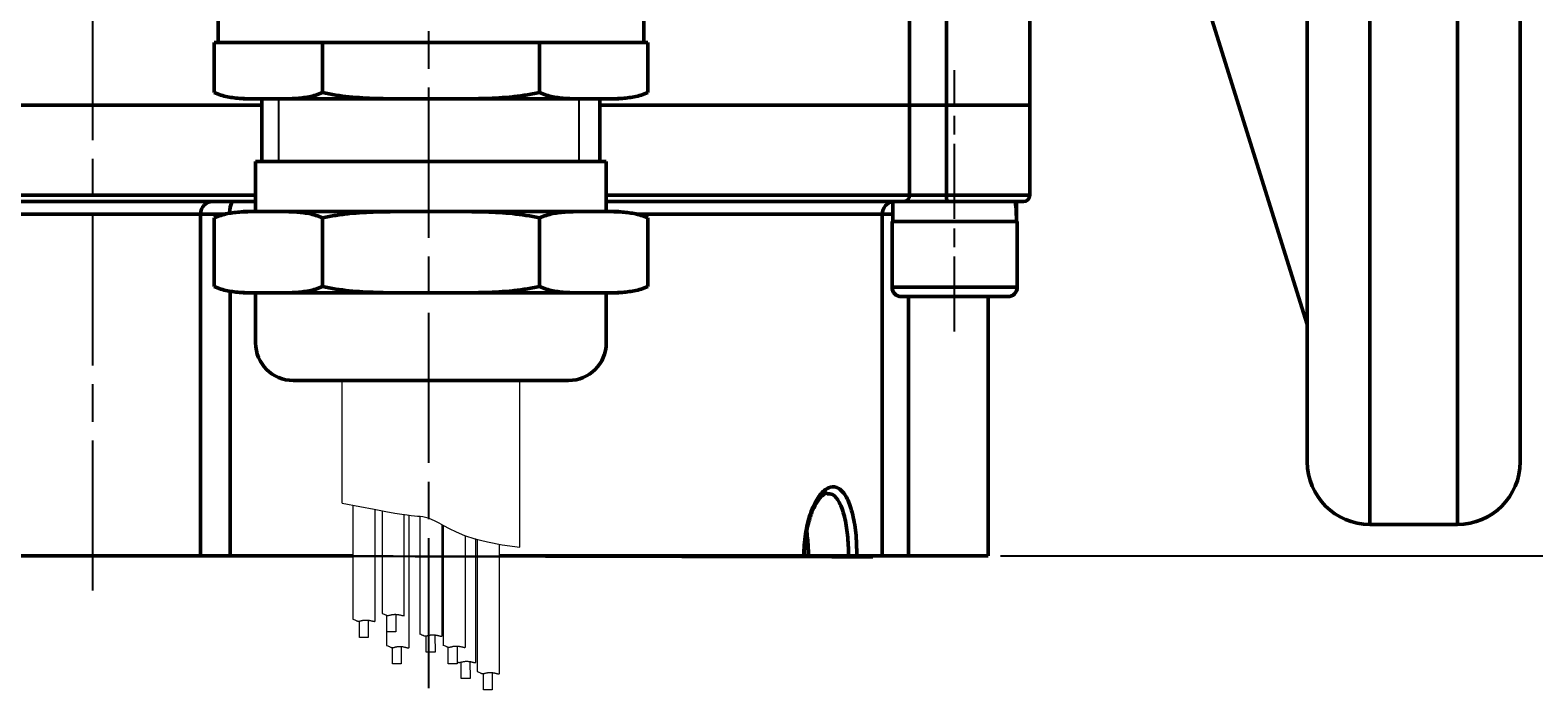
# Model space of a CAD drawing. Header units: millimetres. Extents: x 3338 to 4235, y 1659 to 2315.
# Drawn here: x 3984.5 to 4104.6, y 1946.7 to 1999.4 of the extents above; entities that cross this region are included whole.
import ezdxf

# ---------------------------------------------------------------- set-up
doc = ezdxf.new("R2010")
doc.units = ezdxf.units.MM
for name, pattern in [('AM_ISO08W050', [18, 12, -1.5, 3, -1.5]), ('AM_ISO08W050x2', [9, 6, -0.75, 1.5, -0.75]), ('DIVIDE2', [15.875, 6.35, -3.175, 0, -3.175, 0, -3.175])]:
    doc.linetypes.add(name, pattern=pattern)
doc.layers.add('2-粗实线', color=4, linetype='Continuous')
for name, color, linetype, lineweight in [('4-尺寸线', 7, 'Continuous', 15), ('AM_5', 3, 'Continuous', 25), ('AM_7', 4, 'AM_ISO08W050', 25), ('AM_BOR', 7, 'Continuous', 50), ('双点划线', 6, 'DIVIDE2', 13)]:
    doc.layers.add(name, color=color, linetype=linetype, lineweight=lineweight)
doc.styles.add('工程字', font='gbenor.shx', dxfattribs={"width": 0.707, "bigfont": 'hztxt.shx'})
doc.dimstyles.new('AM_GB$0', dxfattribs={"dimtxt": 3.5, "dimasz": 2.5, "dimexe": 1, "dimexo": 1, "dimgap": 0.5, "dimtad": 1, "dimdsep": 46, "dimtxsty": '工程字', "dimcen": 0, "dimclrd": 256, "dimclre": 256, "dimclrt": 2, "dimadec": 0, "dimazin": 2, "dimtp": 0.1, "dimtm": 0.1, "dimtfac": 0.71, "dimtmove": 0, "dimatfit": 3, "dimfxl": 0, "dimlwd": -1, "dimlwe": -1, "dimarcsym": 0})

# ---------------------------------------------------------------- blocks, each defined once
blk = doc.blocks.new('*D5')
at = {"layer": 'AM_5', "transparency": 16777216}
for p, q in [((3994.78, 2256.43), (4137.75, 2256.43)), ((4136.75, 1959.93), (4136.75, 2253.93)), ((4061.98, 1957.43), (4137.75, 1957.43))]:
    blk.add_line(p, q, dxfattribs=at)
for points in [[(4136.33, 2253.93), (4137.16, 2253.93), (4136.75, 2256.43)], [(4136.33, 1959.93), (4137.16, 1959.93), (4136.75, 1957.43)]]:
    blk.add_solid(points, dxfattribs=at)
at = {"layer": 'Defpoints', "color": 0}
for p in [(3993.78, 2256.43), (4136.75, 2256.43), (4060.98, 1957.43)]:
    blk.add_point(p, dxfattribs=at)
at = {"layer": 'AM_5', "color": 2, "transparency": 16777216, "insert": (4133.75, 2106.93), "char_height": 5, "attachment_point": 5, "rotation": 90, "style": '工程字'}
blk.add_mtext('299', dxfattribs=at)

msp = doc.modelspace()

# ---------------------------------------------------------------- linework, layer by layer
at = {"layer": '2-粗实线', "color": 0, "lineweight": 30}
msp.add_line((4038.1, 1957.323), (4041.833, 1957.314), dxfattribs=at)
at = {"layer": '2-粗实线', "color": 0, "lineweight": 30, "flags": 128}
for points in [[(3999.039, 1957.416), (3998.989, 1957.417), (3998.83, 1957.417), (3998.564, 1957.418), (3998.194, 1957.419), (3997.723, 1957.42), (3997.157, 1957.422), (3996.502, 1957.423), (3995.766, 1957.425), (3994.955, 1957.427), (3994.08, 1957.429), (3993.15, 1957.431), (3992.175, 1957.433), (3991.165, 1957.436), (3990.132, 1957.438), (3989.087, 1957.44), (3988.041, 1957.443), (3987.007, 1957.445), (3985.994, 1957.447), (3985.015, 1957.449), (3984.08, 1957.451)], [(3999.039, 1957.416), (3999.081, 1957.416), (3999.265, 1957.415), (3999.571, 1957.415), (3999.989, 1957.413), (4000.51, 1957.412), (4001.119, 1957.411), (4001.802, 1957.409), (4002.542, 1957.407)], [(4007.935, 1957.395), (4007.276, 1957.397), (4006.611, 1957.398), (4005.943, 1957.4), (4005.27, 1957.401), (4004.594, 1957.403), (4003.913, 1957.404), (4003.229, 1957.406), (4002.542, 1957.407)], [(4007.935, 1957.395), (4009.821, 1957.391), (4011.666, 1957.386), (4013.465, 1957.382), (4015.213, 1957.378), (4016.905, 1957.374), (4018.536, 1957.37), (4020.103, 1957.367), (4021.6, 1957.363), (4023.023, 1957.36), (4024.369, 1957.357), (4025.634, 1957.353), (4026.814, 1957.351), (4027.907, 1957.348), (4028.908, 1957.345), (4029.816, 1957.343), (4030.627, 1957.341), (4031.341, 1957.339)], [(4033.334, 1957.334), (4033.122, 1957.335), (4032.899, 1957.335), (4032.665, 1957.336), (4032.421, 1957.336), (4032.167, 1957.337), (4031.902, 1957.338), (4031.626, 1957.338), (4031.341, 1957.339)], [(4033.334, 1957.334), (4033.622, 1957.333), (4034.024, 1957.332), (4034.531, 1957.331), (4035.128, 1957.33), (4035.802, 1957.328), (4036.534, 1957.326), (4037.307, 1957.325), (4038.1, 1957.323)], [(4051.785, 1957.291), (4051.735, 1957.291), (4051.576, 1957.291), (4051.31, 1957.292), (4050.94, 1957.293), (4050.469, 1957.294), (4049.903, 1957.296), (4049.248, 1957.297), (4048.512, 1957.299), (4047.701, 1957.301), (4046.826, 1957.303), (4045.896, 1957.305), (4044.921, 1957.307), (4043.911, 1957.31), (4042.878, 1957.312), (4041.833, 1957.314)]]:
    msp.add_lwpolyline(points, dxfattribs=at)
at = {"layer": '4-尺寸线'}
msp.add_line((3926.015, 1957.574), (4051.656, 1957.291), dxfattribs=at)
at = {"layer": 'AM_5'}
for p, q in [((4004.304, 1993.931), (4004.304, 1988.931)), ((4028.304, 1993.931), (4028.304, 1988.931))]:
    msp.add_line(p, q, dxfattribs=at)
at = {"layer": 'AM_7'}
for p, q in [((3989.484, 1954.637), (3989.484, 2259.079)), ((4016.304, 1946.843), (4016.304, 2012.378))]:
    msp.add_line(p, q, dxfattribs=at)
at = {"layer": 'AM_7', "linetype": 'AM_ISO08W050x2'}
msp.add_line((4058.313, 1975.337), (4058.313, 1996.225), dxfattribs=at)
at = {"layer": 'AM_BOR'}
for p, q in [((4091.484, 1959.931), (4091.484, 2099.931)), ((4098.484, 1959.931), (4098.484, 2099.931)), ((4086.484, 1964.931), (4086.484, 2094.931)), ((4103.484, 1964.931), (4103.484, 2094.931)), ((4064.313, 1993.431), (4064.313, 2074.009)), ((4057.658, 2066.64), (4057.658, 1993.431)), ((4054.705, 2054.492), (4054.705, 1993.431)), ((4033.484, 1998.431), (4033.484, 2022.931)), ((4086.484, 1975.918), (4073.887, 2016.184)), ((3999.484, 2007.65), (3999.484, 1998.431)), ((3999.163, 1994.444), (3999.163, 1998.431)), ((4007.824, 1998.431), (3999.163, 1998.431)), ((3999.484, 1998.431), (4033.484, 1998.431)), ((4007.824, 1994.444), (4007.824, 1998.431)), ((4025.144, 1998.431), (4007.824, 1998.431)), ((4033.804, 1998.431), (4025.144, 1998.431)), ((4025.144, 1994.444), (4025.144, 1998.431)), ((4033.804, 1994.444), (4033.804, 1998.431)), ((4001.484, 1993.931), (4003.493, 1993.931)), ((4002.984, 1993.931), (4002.984, 1988.931)), ((4003.493, 1993.931), (4016.484, 1993.931)), ((4016.484, 1993.931), (4029.474, 1993.931)), ((4029.474, 1993.931), (4031.484, 1993.931)), ((4029.984, 1988.931), (4029.984, 1993.931)), ((3975.984, 1993.431), (4002.984, 1993.431)), ((4029.984, 1993.431), (4054.705, 1993.431)), ((4054.705, 1986.231), (4054.705, 1993.431)), ((4054.705, 1993.431), (4057.658, 1993.431)), ((4057.658, 1993.431), (4057.658, 1986.231)), ((4064.313, 1993.431), (4057.658, 1993.431)), ((4064.313, 1986.231), (4064.313, 1993.431)), ((4002.484, 1988.931), (4002.484, 1984.931)), ((4030.484, 1988.931), (4002.484, 1988.931)), ((4030.484, 1984.931), (4030.484, 1988.931)), ((3976.484, 1986.231), (4002.484, 1986.231)), ((4002.484, 1985.731), (3976.484, 1985.731)), ((4030.484, 1986.231), (4054.705, 1986.231)), ((4054.267, 1985.731), (4030.484, 1985.731)), ((4053.373, 1985.731), (4053.373, 1984.131)), ((4057.713, 1985.731), (4054.267, 1985.731)), ((4054.705, 1986.231), (4057.658, 1986.231)), ((4057.658, 1986.231), (4064.313, 1986.231)), ((4063.813, 1985.731), (4057.713, 1985.731)), ((4063.253, 1984.131), (4063.253, 1985.731)), ((3998.09, 1984.731), (3980.877, 1984.731)), ((3998.09, 1957.431), (3998.09, 1984.731)), ((4000.091, 1984.731), (3998.09, 1984.731)), ((3999.163, 1978.944), (3999.163, 1984.419)), ((4001.484, 1984.931), (4003.493, 1984.931)), ((4003.493, 1984.931), (4016.484, 1984.931)), ((4007.824, 1978.944), (4007.824, 1984.419)), ((4016.484, 1984.931), (4029.474, 1984.931)), ((4025.144, 1978.944), (4025.144, 1984.419)), ((4029.474, 1984.931), (4031.484, 1984.931)), ((4052.538, 1984.731), (4032.876, 1984.731)), ((4033.804, 1978.944), (4033.804, 1984.419)), ((4052.538, 1957.431), (4052.538, 1984.731)), ((4053.373, 1984.731), (4052.538, 1984.731)), ((4053.313, 1984.131), (4053.313, 1978.881)), ((4053.313, 1984.131), (4063.313, 1984.131)), ((4063.313, 1978.881), (4063.313, 1984.131)), ((4000.445, 1978.562), (4000.445, 1957.431)), ((4001.484, 1978.431), (4003.493, 1978.431)), ((4002.484, 1978.431), (4002.484, 1974.431)), ((4003.493, 1978.431), (4016.484, 1978.431)), ((4016.484, 1978.431), (4029.474, 1978.431)), ((4029.474, 1978.431), (4031.484, 1978.431)), ((4030.484, 1974.431), (4030.484, 1978.431)), ((4053.313, 1978.881), (4063.313, 1978.881)), ((4062.563, 1978.131), (4054.063, 1978.131)), ((4054.616, 1978.131), (4054.616, 1957.431)), ((4060.984, 1957.431), (4060.984, 1978.131)), ((4027.484, 1971.431), (4005.484, 1971.431)), ((4091.484, 1959.931), (4098.484, 1959.931)), ((3998.09, 1957.431), (3980.877, 1957.431)), ((4000.445, 1957.431), (3998.09, 1957.431)), ((4000.445, 1957.431), (4010.244, 1957.431)), ((4021.957, 1957.431), (4046.269, 1957.431)), ((4046.325, 1957.431), (4046.269, 1957.431)), ((4046.62, 1957.431), (4046.269, 1957.431)), ((4046.637, 1957.431), (4049.843, 1957.431)), ((4050.511, 1957.431), (4049.843, 1957.431)), ((4050.511, 1957.431), (4052.538, 1957.431)), ((4054.616, 1957.431), (4052.538, 1957.431)), ((4060.984, 1957.431), (4054.616, 1957.431))]:
    msp.add_line(p, q, dxfattribs=at)
for centre, radius, start, end in [((3999.069, 1984.753), 0.979, 91.30934, 181.25208), ((4002.033, 1984.974), 1.607, 151.87463, 186.23767), ((4053.533, 1984.738), 0.995, 99.25219, 180.37812), ((4054.234, 1986.202), 0.472, 274.05199, 3.54741), ((4058.846, 1986.108), 1.193, 174.05964, 198.3887), ((4063.813, 1986.231), 0.5, 270, 0), ((4054.063, 1978.881), 0.75, 180, 270), ((4062.563, 1978.881), 0.75, 270, 0), ((4005.484, 1974.431), 3, 180, 270), ((4027.484, 1974.431), 3, 270, 0), ((4091.484, 1964.931), 5, 180, 270), ((4098.484, 1964.931), 5, 270, 0)]:
    msp.add_arc(centre, radius, start, end, dxfattribs=at)
for centre, start_param, end_param in [((4058.313, 1984.131), 4.712389, 4.9004923), ((4058.313, 1985.731), 4.6187542, 4.712389)]:
    msp.add_ellipse(centre, major_axis=(0, 8.556), ratio=0.5773503, start_param=start_param, end_param=end_param, dxfattribs=at)
for points, knots in [([(3999.163, 1994.444), (3999.52, 1994.278), (3999.879, 1994.172), (4000.599, 1994.027), (4000.96, 1993.988), (4001.683, 1993.943), (4002.045, 1993.936), (4002.769, 1993.931), (4003.131, 1993.931), (4003.493, 1993.931)], [0, 0, 0, 0, 0.25, 0.25, 0.5, 0.5, 0.75, 0.75, 1, 1, 1, 1]), ([(4003.493, 1993.931), (4003.856, 1993.931), (4004.218, 1993.931), (4004.942, 1993.936), (4005.304, 1993.943), (4006.026, 1993.988), (4006.387, 1994.027), (4007.107, 1994.172), (4007.466, 1994.278), (4007.824, 1994.444)], [0, 0, 0, 0, 0.25, 0.25, 0.5, 0.5, 0.75, 0.75, 1, 1, 1, 1]), ([(4007.824, 1994.444), (4008.531, 1994.28), (4009.246, 1994.173), (4010.683, 1994.028), (4011.405, 1993.989), (4012.854, 1993.943), (4013.58, 1993.937), (4014.669, 1993.932), (4015.032, 1993.932), (4015.576, 1993.931), (4015.758, 1993.931), (4016.121, 1993.931), (4016.304, 1993.931), (4016.484, 1993.931)], [0, 0, 0, 0, 0.25, 0.25, 0.5, 0.5, 0.75, 0.75, 0.875, 0.875, 0.9375, 0.9375, 1, 1, 1, 1]), ([(4016.484, 1993.931), (4017.208, 1993.931), (4017.932, 1993.931), (4019.38, 1993.936), (4020.103, 1993.943), (4021.549, 1993.988), (4022.272, 1994.027), (4023.353, 1994.136), (4023.713, 1994.181), (4024.431, 1994.294), (4024.791, 1994.362), (4025.144, 1994.444)], [0, 0, 0, 0, 0.25, 0.25, 0.5, 0.5, 0.75, 0.75, 0.875, 0.875, 1, 1, 1, 1]), ([(4025.144, 1994.444), (4025.501, 1994.278), (4025.86, 1994.172), (4026.58, 1994.027), (4026.941, 1993.988), (4027.664, 1993.943), (4028.026, 1993.936), (4028.75, 1993.931), (4029.112, 1993.931), (4029.474, 1993.931)], [0, 0, 0, 0, 0.25, 0.25, 0.5, 0.5, 0.75, 0.75, 1, 1, 1, 1]), ([(4029.474, 1993.931), (4029.836, 1993.931), (4030.198, 1993.931), (4030.922, 1993.936), (4031.284, 1993.943), (4032.007, 1993.988), (4032.368, 1994.027), (4033.088, 1994.172), (4033.447, 1994.278), (4033.804, 1994.444)], [0, 0, 0, 0, 0.25, 0.25, 0.5, 0.5, 0.75, 0.75, 1, 1, 1, 1]), ([(4003.493, 1984.931), (4003.131, 1984.931), (4002.769, 1984.932), (4002.045, 1984.926), (4001.683, 1984.919), (4000.96, 1984.874), (4000.599, 1984.836), (3999.88, 1984.691), (3999.521, 1984.585), (3999.163, 1984.419)], [0, 0, 0, 0, 0.25, 0.25, 0.5, 0.5, 0.75, 0.75, 1, 1, 1, 1]), ([(4007.824, 1984.419), (4007.466, 1984.585), (4007.107, 1984.691), (4006.388, 1984.836), (4006.027, 1984.874), (4005.304, 1984.919), (4004.942, 1984.926), (4004.218, 1984.932), (4003.856, 1984.931), (4003.493, 1984.931)], [0, 0, 0, 0, 0.25, 0.25, 0.5, 0.5, 0.75, 0.75, 1, 1, 1, 1]), ([(4016.484, 1984.931), (4015.76, 1984.931), (4015.036, 1984.932), (4013.588, 1984.926), (4012.864, 1984.919), (4011.418, 1984.874), (4010.696, 1984.836), (4009.615, 1984.727), (4009.255, 1984.682), (4008.536, 1984.569), (4008.177, 1984.501), (4007.824, 1984.419)], [0, 0, 0, 0, 0.25, 0.25, 0.5, 0.5, 0.75, 0.75, 0.875, 0.875, 1, 1, 1, 1]), ([(4025.144, 1984.419), (4024.436, 1984.583), (4023.722, 1984.689), (4022.285, 1984.835), (4021.563, 1984.874), (4020.114, 1984.919), (4019.387, 1984.926), (4018.299, 1984.931), (4017.936, 1984.931), (4017.391, 1984.931), (4017.21, 1984.931), (4016.847, 1984.931), (4016.664, 1984.931), (4016.484, 1984.931)], [0, 0, 0, 0, 0.25, 0.25, 0.5, 0.5, 0.75, 0.75, 0.875, 0.875, 0.9375, 0.9375, 1, 1, 1, 1]), ([(4029.474, 1984.931), (4029.112, 1984.931), (4028.75, 1984.932), (4028.026, 1984.926), (4027.664, 1984.919), (4026.941, 1984.874), (4026.58, 1984.836), (4025.86, 1984.691), (4025.501, 1984.585), (4025.144, 1984.419)], [0, 0, 0, 0, 0.25, 0.25, 0.5, 0.5, 0.75, 0.75, 1, 1, 1, 1]), ([(4033.804, 1984.419), (4033.447, 1984.585), (4033.088, 1984.691), (4032.368, 1984.836), (4032.007, 1984.874), (4031.284, 1984.919), (4030.923, 1984.926), (4030.198, 1984.932), (4029.836, 1984.931), (4029.474, 1984.931)], [0, 0, 0, 0, 0.25, 0.25, 0.5, 0.5, 0.75, 0.75, 1, 1, 1, 1]), ([(3999.163, 1978.944), (3999.52, 1978.778), (3999.879, 1978.672), (4000.599, 1978.527), (4000.96, 1978.488), (4001.683, 1978.443), (4002.045, 1978.436), (4002.769, 1978.431), (4003.131, 1978.431), (4003.493, 1978.431)], [0, 0, 0, 0, 0.25, 0.25, 0.5, 0.5, 0.75, 0.75, 1, 1, 1, 1]), ([(4003.493, 1978.431), (4003.856, 1978.431), (4004.218, 1978.431), (4004.942, 1978.436), (4005.304, 1978.443), (4006.026, 1978.488), (4006.387, 1978.527), (4007.107, 1978.672), (4007.466, 1978.778), (4007.824, 1978.944)], [0, 0, 0, 0, 0.25, 0.25, 0.5, 0.5, 0.75, 0.75, 1, 1, 1, 1]), ([(4007.824, 1978.944), (4008.531, 1978.78), (4009.246, 1978.673), (4010.683, 1978.528), (4011.405, 1978.489), (4012.854, 1978.443), (4013.58, 1978.437), (4014.669, 1978.432), (4015.032, 1978.432), (4015.576, 1978.431), (4015.758, 1978.431), (4016.121, 1978.431), (4016.304, 1978.431), (4016.484, 1978.431)], [0, 0, 0, 0, 0.25, 0.25, 0.5, 0.5, 0.75, 0.75, 0.875, 0.875, 0.9375, 0.9375, 1, 1, 1, 1]), ([(4016.484, 1978.431), (4017.208, 1978.431), (4017.932, 1978.431), (4019.38, 1978.436), (4020.103, 1978.443), (4021.549, 1978.488), (4022.272, 1978.527), (4023.353, 1978.636), (4023.713, 1978.681), (4024.431, 1978.794), (4024.791, 1978.862), (4025.144, 1978.944)], [0, 0, 0, 0, 0.25, 0.25, 0.5, 0.5, 0.75, 0.75, 0.875, 0.875, 1, 1, 1, 1]), ([(4025.144, 1978.944), (4025.501, 1978.778), (4025.86, 1978.672), (4026.58, 1978.527), (4026.941, 1978.488), (4027.664, 1978.443), (4028.026, 1978.436), (4028.75, 1978.431), (4029.112, 1978.431), (4029.474, 1978.431)], [0, 0, 0, 0, 0.25, 0.25, 0.5, 0.5, 0.75, 0.75, 1, 1, 1, 1]), ([(4029.474, 1978.431), (4029.836, 1978.431), (4030.198, 1978.431), (4030.922, 1978.436), (4031.284, 1978.443), (4032.007, 1978.488), (4032.368, 1978.527), (4033.088, 1978.672), (4033.447, 1978.778), (4033.804, 1978.944)], [0, 0, 0, 0, 0.25, 0.25, 0.5, 0.5, 0.75, 0.75, 1, 1, 1, 1]), ([(4046.269, 1957.431), (4046.272, 1957.631), (4046.284, 1958.445), (4046.477, 1959.848), (4046.966, 1961.382), (4047.632, 1962.475), (4048.371, 1963), (4049.086, 1962.898), (4049.7, 1962.184), (4050.16, 1960.936), (4050.456, 1959.29), (4050.493, 1958.05), (4050.511, 1957.431)], [0, 0, 0, 0, 0.0346917, 0.1412811, 0.2482269, 0.355804, 0.4637468, 0.5711779, 0.6784834, 0.7857445, 0.8930231, 1, 1, 1, 1]), ([(4046.334, 1957.432), (4046.331, 1957.497), (4046.309, 1957.982), (4046.404, 1958.888), (4046.618, 1960.053), (4046.953, 1961.051), (4047.353, 1961.816), (4047.762, 1962.283), (4048.027, 1962.432), (4048.113, 1962.419), (4048.139, 1962.415)], [0, 0, 0, 0, 0.0240221, 0.1792785, 0.3338209, 0.4881602, 0.6408195, 0.7912612, 0.9377835, 1, 1, 1, 1]), ([(4049.843, 1957.431), (4049.829, 1957.993), (4049.815, 1958.557), (4049.704, 1959.614), (4049.537, 1960.62), (4049.125, 1961.737), (4048.639, 1962.375), (4048.276, 1962.372), (4048.129, 1962.37)], [0, 0, 0, 0, 0.2130231, 0.2136828, 0.4276327, 0.6410173, 0.8539764, 1, 1, 1, 1]), ([(4046.508, 1959.341), (4046.559, 1958.892), (4046.631, 1958.271), (4046.636, 1957.613), (4046.637, 1957.431)], [0, 0, 0, 0, 0.7237596, 1, 1, 1, 1])]:
    msp.add_open_spline(points, degree=3, knots=knots, dxfattribs=at)
at = {"layer": '双点划线', "linetype": 'DIVIDE2', "ltscale": 4}
for p, q in [((4009.384, 1961.638), (4009.384, 1971.431)), ((4023.584, 1958.121), (4023.584, 1971.431)), ((4010.244, 1961.468), (4010.244, 1952.364)), ((4012.036, 1952.201), (4012.036, 1961.092)), ((4012.579, 1961.021), (4012.579, 1952.821)), ((4014.329, 1960.726), (4014.329, 1952.645)), ((4014.74, 1950.091), (4014.74, 1960.671)), ((4015.588, 1960.585), (4015.588, 1951.132)), ((4017.38, 1951.018), (4017.38, 1959.908)), ((4017.461, 1959.863), (4017.461, 1950.236)), ((4019.253, 1950.121), (4019.253, 1959.011)), ((4020.084, 1948.907), (4020.084, 1958.815)), ((4020.165, 1958.741), (4020.165, 1948.173)), ((4021.957, 1948.01), (4021.957, 1958.345)), ((4012.948, 1952.669), (4012.948, 1950.254))]:
    msp.add_line(p, q, dxfattribs=at)
at = {"layer": '双点划线'}
for p, q in [((4010.771, 1950.897), (4010.771, 1952.206)), ((4011.47, 1952.28), (4011.484, 1950.897)), ((4012.975, 1951.336), (4012.975, 1952.645)), ((4013.674, 1952.718), (4013.688, 1951.336)), ((4011.484, 1950.897), (4010.771, 1950.897)), ((4013.688, 1951.336), (4012.975, 1951.336)), ((4016.097, 1949.712), (4016.097, 1951.021)), ((4016.796, 1951.094), (4016.81, 1949.712)), ((4013.406, 1948.779), (4013.406, 1950.088)), ((4014.106, 1950.162), (4014.119, 1948.779)), ((4016.81, 1949.712), (4016.097, 1949.712)), ((4017.872, 1948.802), (4017.872, 1950.11)), ((4018.572, 1950.184), (4018.585, 1948.802)), ((4014.119, 1948.779), (4013.406, 1948.779)), ((4018.585, 1948.802), (4017.872, 1948.802)), ((4018.894, 1947.607), (4018.894, 1948.916)), ((4019.593, 1948.989), (4019.607, 1947.607)), ((4019.607, 1947.607), (4018.894, 1947.607)), ((4020.674, 1946.705), (4020.674, 1948.013)), ((4021.374, 1948.087), (4021.387, 1946.705)), ((4021.387, 1946.705), (4020.674, 1946.705))]:
    msp.add_line(p, q, dxfattribs=at)
at = {"layer": '双点划线', "linetype": 'DIVIDE2'}
msp.add_lwpolyline([(4009.384, 1961.638), (4010.806, 1961.357), (4011.959, 1961.136), (4012.88, 1960.966), (4013.6, 1960.84), (4014.156, 1960.751), (4014.581, 1960.69), (4014.909, 1960.651), (4015.175, 1960.624), (4015.409, 1960.603), (4015.625, 1960.582), (4015.833, 1960.552), (4016.044, 1960.509), (4016.267, 1960.444), (4016.514, 1960.352), (4016.793, 1960.225), (4017.115, 1960.058), (4017.492, 1959.846), (4017.946, 1959.6), (4018.5, 1959.332), (4019.177, 1959.055), (4020.001, 1958.783), (4020.994, 1958.528), (4022.181, 1958.303), (4023.584, 1958.121)], dxfattribs=at)
at = {"layer": '双点划线', "linetype": 'DIVIDE2', "ltscale": 4}
for points in [[(4010.244, 1952.364), (4010.331, 1952.332), (4010.402, 1952.303), (4010.461, 1952.278), (4010.508, 1952.256), (4010.548, 1952.238), (4010.582, 1952.223), (4010.612, 1952.212), (4010.642, 1952.204), (4010.673, 1952.201), (4010.705, 1952.2), (4010.737, 1952.202), (4010.771, 1952.206), (4010.804, 1952.212), (4010.838, 1952.219), (4010.871, 1952.227), (4010.903, 1952.235), (4010.934, 1952.242), (4010.964, 1952.25), (4010.995, 1952.257), (4011.025, 1952.263), (4011.055, 1952.269), (4011.087, 1952.274), (4011.119, 1952.279), (4011.153, 1952.283), (4011.189, 1952.286), (4011.227, 1952.288), (4011.266, 1952.289), (4011.306, 1952.289), (4011.347, 1952.288), (4011.388, 1952.287), (4011.429, 1952.284), (4011.47, 1952.28), (4011.51, 1952.275), (4011.55, 1952.269), (4011.59, 1952.262), (4011.628, 1952.254), (4011.667, 1952.246), (4011.704, 1952.237), (4011.741, 1952.228), (4011.778, 1952.218), (4011.814, 1952.208), (4011.849, 1952.2), (4011.883, 1952.192), (4011.916, 1952.187), (4011.948, 1952.184), (4011.979, 1952.185), (4012.008, 1952.191), (4012.036, 1952.201)], [(4012.579, 1952.821), (4012.666, 1952.789), (4012.738, 1952.76), (4012.796, 1952.735), (4012.844, 1952.713), (4012.884, 1952.695), (4012.917, 1952.68), (4012.948, 1952.669), (4012.977, 1952.661), (4013.008, 1952.657), (4013.04, 1952.657), (4013.073, 1952.659), (4013.106, 1952.663), (4013.14, 1952.669), (4013.173, 1952.676), (4013.206, 1952.683), (4013.238, 1952.691), (4013.27, 1952.699), (4013.3, 1952.706), (4013.33, 1952.713), (4013.36, 1952.72), (4013.391, 1952.726), (4013.422, 1952.731), (4013.455, 1952.736), (4013.489, 1952.74), (4013.525, 1952.743), (4013.562, 1952.745), (4013.601, 1952.746), (4013.642, 1952.746), (4013.682, 1952.745), (4013.723, 1952.743), (4013.765, 1952.74), (4013.806, 1952.737), (4013.846, 1952.731), (4013.886, 1952.725), (4013.925, 1952.718), (4013.964, 1952.711), (4014.002, 1952.702), (4014.04, 1952.694), (4014.077, 1952.684), (4014.113, 1952.675), (4014.149, 1952.665), (4014.184, 1952.656), (4014.219, 1952.649), (4014.252, 1952.643), (4014.284, 1952.641), (4014.315, 1952.642), (4014.344, 1952.647), (4014.371, 1952.658)], [(4015.588, 1951.18), (4015.675, 1951.148), (4015.746, 1951.119), (4015.805, 1951.094), (4015.853, 1951.072), (4015.892, 1951.054), (4015.926, 1951.039), (4015.956, 1951.028), (4015.986, 1951.021), (4016.017, 1951.017), (4016.049, 1951.016), (4016.082, 1951.018), (4016.115, 1951.022), (4016.148, 1951.028), (4016.182, 1951.035), (4016.215, 1951.043), (4016.247, 1951.051), (4016.278, 1951.059), (4016.309, 1951.066), (4016.339, 1951.073), (4016.369, 1951.079), (4016.399, 1951.085), (4016.431, 1951.091), (4016.463, 1951.095), (4016.497, 1951.099), (4016.533, 1951.102), (4016.571, 1951.104), (4016.61, 1951.105), (4016.65, 1951.105), (4016.691, 1951.105), (4016.732, 1951.103), (4016.773, 1951.1), (4016.814, 1951.096), (4016.855, 1951.091), (4016.894, 1951.085), (4016.934, 1951.078), (4016.973, 1951.07), (4017.011, 1951.062), (4017.048, 1951.053), (4017.085, 1951.044), (4017.122, 1951.034), (4017.158, 1951.025), (4017.193, 1951.016), (4017.227, 1951.008), (4017.26, 1951.003), (4017.293, 1951), (4017.323, 1951.001), (4017.352, 1951.007), (4017.38, 1951.018)], [(4012.948, 1950.254), (4013.035, 1950.221), (4013.106, 1950.193), (4013.165, 1950.167), (4013.212, 1950.145), (4013.252, 1950.127), (4013.286, 1950.112), (4013.316, 1950.101), (4013.346, 1950.094), (4013.377, 1950.09), (4013.409, 1950.089), (4013.441, 1950.091), (4013.475, 1950.095), (4013.508, 1950.101), (4013.542, 1950.108), (4013.575, 1950.116), (4013.607, 1950.124), (4013.638, 1950.132), (4013.668, 1950.139), (4013.699, 1950.146), (4013.729, 1950.153), (4013.759, 1950.158), (4013.791, 1950.164), (4013.823, 1950.168), (4013.857, 1950.172), (4013.893, 1950.175), (4013.931, 1950.177), (4013.97, 1950.178), (4014.01, 1950.179), (4014.051, 1950.178), (4014.092, 1950.176), (4014.133, 1950.173), (4014.174, 1950.169), (4014.214, 1950.164), (4014.254, 1950.158), (4014.294, 1950.151), (4014.332, 1950.143), (4014.371, 1950.135), (4014.408, 1950.126), (4014.445, 1950.117), (4014.482, 1950.107), (4014.518, 1950.098), (4014.553, 1950.089), (4014.587, 1950.081), (4014.62, 1950.076), (4014.652, 1950.073), (4014.683, 1950.075), (4014.712, 1950.08), (4014.74, 1950.091)], [(4017.461, 1950.284), (4017.548, 1950.252), (4017.62, 1950.223), (4017.678, 1950.198), (4017.726, 1950.176), (4017.766, 1950.157), (4017.799, 1950.143), (4017.83, 1950.132), (4017.86, 1950.124), (4017.89, 1950.12), (4017.922, 1950.119), (4017.955, 1950.121), (4017.988, 1950.126), (4018.022, 1950.131), (4018.055, 1950.138), (4018.088, 1950.146), (4018.121, 1950.154), (4018.152, 1950.162), (4018.182, 1950.169), (4018.212, 1950.176), (4018.242, 1950.183), (4018.273, 1950.189), (4018.304, 1950.194), (4018.337, 1950.199), (4018.371, 1950.202), (4018.407, 1950.205), (4018.445, 1950.207), (4018.484, 1950.209), (4018.524, 1950.209), (4018.564, 1950.208), (4018.605, 1950.206), (4018.647, 1950.203), (4018.688, 1950.199), (4018.728, 1950.194), (4018.768, 1950.188), (4018.807, 1950.181), (4018.846, 1950.174), (4018.884, 1950.165), (4018.922, 1950.156), (4018.959, 1950.147), (4018.995, 1950.138), (4019.031, 1950.128), (4019.066, 1950.119), (4019.101, 1950.112), (4019.134, 1950.106), (4019.166, 1950.104), (4019.197, 1950.105), (4019.226, 1950.11), (4019.253, 1950.121)], [(4018.584, 1948.949), (4018.596, 1948.943), (4018.63, 1948.929), (4018.66, 1948.917), (4018.69, 1948.91), (4018.721, 1948.906), (4018.753, 1948.905), (4018.786, 1948.907), (4018.819, 1948.911), (4018.852, 1948.917), (4018.886, 1948.924), (4018.919, 1948.932), (4018.951, 1948.94), (4018.982, 1948.948), (4019.013, 1948.955), (4019.043, 1948.962), (4019.073, 1948.969), (4019.103, 1948.975), (4019.135, 1948.98), (4019.167, 1948.985), (4019.201, 1948.988), (4019.237, 1948.991), (4019.275, 1948.993), (4019.314, 1948.995), (4019.354, 1948.995), (4019.395, 1948.994), (4019.436, 1948.992), (4019.477, 1948.989), (4019.518, 1948.985), (4019.559, 1948.98), (4019.598, 1948.974), (4019.638, 1948.967), (4019.677, 1948.96), (4019.715, 1948.951), (4019.752, 1948.942), (4019.789, 1948.933), (4019.826, 1948.924), (4019.862, 1948.914), (4019.897, 1948.905), (4019.931, 1948.898), (4019.964, 1948.892), (4019.997, 1948.89), (4020.027, 1948.891), (4020.056, 1948.896), (4020.084, 1948.907)], [(4020.165, 1948.173), (4020.252, 1948.141), (4020.324, 1948.112), (4020.382, 1948.087), (4020.43, 1948.065), (4020.47, 1948.047), (4020.503, 1948.032), (4020.534, 1948.021), (4020.564, 1948.013), (4020.594, 1948.01), (4020.626, 1948.009), (4020.659, 1948.011), (4020.692, 1948.015), (4020.726, 1948.021), (4020.759, 1948.028), (4020.792, 1948.036), (4020.825, 1948.044), (4020.856, 1948.051), (4020.886, 1948.059), (4020.916, 1948.066), (4020.946, 1948.072), (4020.977, 1948.078), (4021.008, 1948.083), (4021.041, 1948.088), (4021.075, 1948.092), (4021.111, 1948.095), (4021.149, 1948.097), (4021.188, 1948.098), (4021.228, 1948.098), (4021.268, 1948.097), (4021.309, 1948.096), (4021.351, 1948.093), (4021.392, 1948.089), (4021.432, 1948.084), (4021.472, 1948.078), (4021.511, 1948.071), (4021.55, 1948.063), (4021.588, 1948.055), (4021.626, 1948.046), (4021.663, 1948.037), (4021.699, 1948.027), (4021.735, 1948.017), (4021.77, 1948.009), (4021.805, 1948.001), (4021.838, 1947.996), (4021.87, 1947.993), (4021.901, 1947.994), (4021.93, 1948), (4021.957, 1948.01)]]:
    msp.add_lwpolyline(points, dxfattribs=at)

# ---------------------------------------------------------------- dimensions: what is measured, and where the dimension line sits
at = {"layer": 'AM_5'}
dim = msp.add_linear_dim(base=(4136.747, 2256.431), p1=(4060.984, 1957.431), p2=(3993.777, 2256.431), angle=90, dimstyle='AM_GB$0', override={"dimtxt": 5}, dxfattribs=at)
dim.commit()
dim.dimension.update_dxf_attribs({"geometry": '*D5', "text_midpoint": (4133.747, 2106.931)})

doc.saveas('drawing.dxf')
